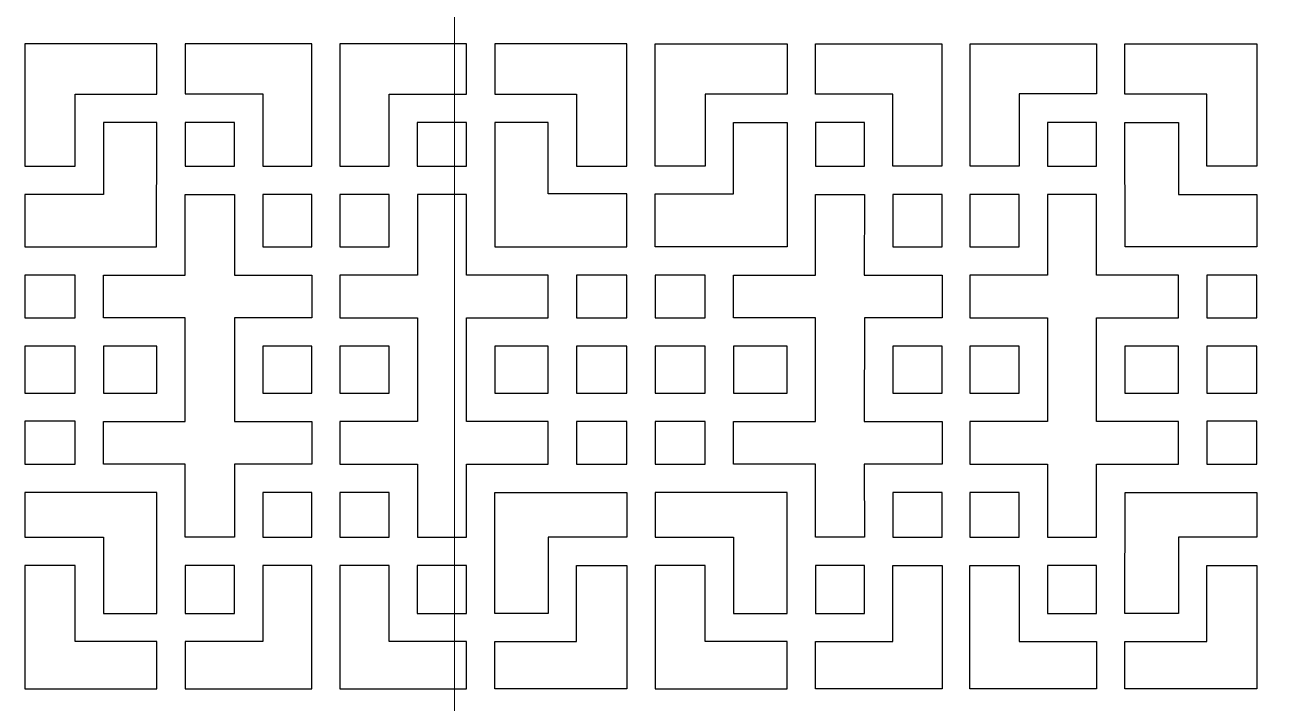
# Model space of a CAD drawing. Header units: centimetres. Extents: x -158 to 158, y -172 to 172.
# Drawn here: x -158.5 to -79.2, y 44.7 to 87.9 of the extents above; entities that cross this region are included whole.
import ezdxf

# ---------------------------------------------------------------- set-up
doc = ezdxf.new("R2010")
doc.units = ezdxf.units.CM
doc.header["$MEASUREMENT"] = 0
doc.layers.add('layer 1', color=7, linetype='Continuous')

msp = doc.modelspace()

# ---------------------------------------------------------------- linework, layer by layer
at = {"layer": 'layer 1', "color": 250, "lineweight": 9}
msp.add_lwpolyline([(-131.15161, -135.35592), (-27.25161, -135.35592), (-27.25161, 139.04408), (-131.15161, 139.04408), (-131.15161, -135.35592)], close=True, dxfattribs=at)
at = {"layer": 'layer 1', "color": 242}
for points in [[(-148.29055, 78.88348), (-145.15805, 78.88348), (-145.15805, 81.67348), (-148.29055, 81.67348), (-148.29055, 78.88348)], [(-133.51805, 78.88348), (-130.38555, 78.88348), (-130.38555, 81.67348), (-133.51805, 81.67348), (-133.51805, 78.88348)], [(-108.17599, 78.88348), (-105.04349, 78.88348), (-105.04349, 81.67348), (-108.17599, 81.67348), (-108.17599, 78.88348)], [(-93.40349, 78.88348), (-90.27099, 78.88348), (-90.27099, 81.67348), (-93.40349, 81.67348), (-93.40349, 78.88348)], [(-143.35805, 73.74849), (-140.22805, 73.74849), (-140.22805, 77.08099), (-143.35805, 77.08099), (-143.35805, 73.74849)], [(-138.44805, 73.74849), (-135.31805, 73.74849), (-135.31805, 77.08099), (-138.44805, 77.08099), (-138.44805, 73.74849)], [(-103.24349, 73.74849), (-100.11349, 73.74849), (-100.11349, 77.08099), (-103.24349, 77.08099), (-103.24349, 73.74849)], [(-98.33349, 73.74849), (-95.20349, 73.74849), (-95.20349, 77.08099), (-98.33349, 77.08099), (-98.33349, 73.74849)], [(-158.49555, 69.23348), (-155.29555, 69.23348), (-155.29555, 71.94848), (-158.49555, 71.94848), (-158.49555, 69.23348)], [(-123.38055, 69.23348), (-120.18055, 69.23348), (-120.18055, 71.94848), (-123.38055, 71.94848), (-123.38055, 69.23348)], [(-118.38099, 69.23348), (-115.18099, 69.23348), (-115.18099, 71.94848), (-118.38099, 71.94848), (-118.38099, 69.23348)], [(-83.26599, 69.23348), (-80.06599, 69.23348), (-80.06599, 71.94848), (-83.26599, 71.94848), (-83.26599, 69.23348)], [(-158.49555, 64.4385), (-155.29555, 64.4385), (-155.29555, 67.43348), (-158.49555, 67.43348), (-158.49555, 64.4385)], [(-153.50055, 64.4435), (-150.09305, 64.4435), (-150.09305, 67.43348), (-153.50055, 67.43348), (-153.50055, 64.4435)], [(-143.35805, 64.43849), (-140.22555, 64.43849), (-140.22555, 67.43599), (-143.35805, 67.43599), (-143.35805, 64.43849)], [(-138.44805, 64.43849), (-135.31805, 64.43849), (-135.31805, 67.43599), (-138.44805, 67.43599), (-138.44805, 64.43849)], [(-128.58305, 64.4435), (-125.17555, 64.4435), (-125.17555, 67.43348), (-128.58305, 67.43348), (-128.58305, 64.4435)], [(-123.38055, 64.4385), (-120.18055, 64.4385), (-120.18055, 67.43348), (-123.38055, 67.43348), (-123.38055, 64.4385)], [(-118.38099, 64.4385), (-115.18099, 64.4385), (-115.18099, 67.43348), (-118.38099, 67.43348), (-118.38099, 64.4385)], [(-113.38599, 64.4435), (-109.97849, 64.4435), (-109.97849, 67.43348), (-113.38599, 67.43348), (-113.38599, 64.4435)], [(-103.24349, 64.43849), (-100.11349, 64.43849), (-100.11349, 67.43599), (-103.24349, 67.43599), (-103.24349, 64.43849)], [(-98.33599, 64.43849), (-95.20349, 64.43849), (-95.20349, 67.43599), (-98.33599, 67.43599), (-98.33599, 64.43849)], [(-88.46849, 64.4435), (-85.06099, 64.4435), (-85.06099, 67.43348), (-88.46849, 67.43348), (-88.46849, 64.4435)], [(-83.26599, 64.4385), (-80.06599, 64.4385), (-80.06599, 67.43348), (-83.26599, 67.43348), (-83.26599, 64.4385)], [(-158.49504, 59.91626), (-155.29716, 59.91626), (-155.29716, 62.64262), (-158.49504, 62.64262), (-158.49504, 59.91626)], [(-123.38055, 59.9185), (-120.18055, 59.9185), (-120.18055, 62.64098), (-123.38055, 62.64098), (-123.38055, 59.9185)], [(-118.38099, 59.9185), (-115.18099, 59.9185), (-115.18099, 62.64098), (-118.38099, 62.64098), (-118.38099, 59.9185)], [(-83.26438, 59.91626), (-80.0665, 59.91626), (-80.0665, 62.64262), (-83.26438, 62.64262), (-83.26438, 59.91626)], [(-143.35805, 55.26348), (-140.22805, 55.26348), (-140.22805, 58.12098), (-143.35805, 58.12098), (-143.35805, 55.26348)], [(-138.44805, 55.26348), (-135.31555, 55.26348), (-135.31555, 58.12098), (-138.44805, 58.12098), (-138.44805, 55.26348)], [(-103.24599, 55.26348), (-100.11349, 55.26348), (-100.11349, 58.12098), (-103.24599, 58.12098), (-103.24599, 55.26348)], [(-98.33349, 55.26348), (-95.20349, 55.26348), (-95.20349, 58.12098), (-98.33349, 58.12098), (-98.33349, 55.26348)], [(-148.29055, 50.41598), (-145.15805, 50.41598), (-145.15805, 53.46348), (-148.29055, 53.46348), (-148.29055, 50.41598)], [(-133.51805, 50.41598), (-130.38555, 50.41598), (-130.38555, 53.46348), (-133.51805, 53.46348), (-133.51805, 50.41598)], [(-108.17599, 50.41598), (-105.04349, 50.41598), (-105.04349, 53.46348), (-108.17599, 53.46348), (-108.17599, 50.41598)], [(-93.40349, 50.41598), (-90.27099, 50.41598), (-90.27099, 53.46348), (-93.40349, 53.46348), (-93.40349, 50.41598)]]:
    msp.add_lwpolyline(points, close=True, dxfattribs=at)
for points, knots in [([(-155.29806, 83.47348), (-155.29806, 83.47348), (-155.29805, 78.88348), (-155.29805, 78.88348), (-155.29805, 78.88348), (-155.29805, 78.88348), (-158.49555, 78.88348), (-158.49555, 78.88348), (-158.49555, 78.88348), (-158.49555, 78.88348), (-158.49555, 86.67348), (-158.49555, 86.67348), (-158.49555, 86.67348), (-158.49555, 86.67348), (-150.09055, 86.67348), (-150.09055, 86.67348), (-150.09055, 86.67348), (-150.09055, 86.67348), (-150.09055, 83.47348), (-150.09055, 83.47348), (-150.09055, 83.47348), (-150.09055, 83.47348), (-155.29806, 83.47348), (-155.29806, 83.47348)], [0, 0, 0, 0, 0.14285714, 0.14285714, 0.14285714, 0.14285714, 0.28571429, 0.28571429, 0.28571429, 0.28571429, 0.42857143, 0.42857143, 0.42857143, 0.42857143, 0.57142857, 0.57142857, 0.57142857, 0.57142857, 0.71428571, 0.71428571, 0.71428571, 0.71428571, 1, 1, 1, 1]), ([(-143.35805, 83.49906), (-143.35805, 83.49906), (-148.29055, 83.49906), (-148.29055, 83.49906), (-148.29055, 83.49906), (-148.29055, 83.49906), (-148.29055, 86.67348), (-148.29055, 86.67348), (-148.29055, 86.67348), (-148.29055, 86.67348), (-140.23305, 86.67348), (-140.23305, 86.67348), (-140.23305, 86.67348), (-140.23305, 86.67348), (-140.23305, 78.88348), (-140.23305, 78.88348), (-140.23305, 78.88348), (-140.23305, 78.88348), (-143.35805, 78.88348), (-143.35805, 78.88348), (-143.35805, 78.88348), (-143.35805, 78.88348), (-143.35805, 83.49906), (-143.35805, 83.49906)], [0, 0, 0, 0, 0.14285714, 0.14285714, 0.14285714, 0.14285714, 0.28571429, 0.28571429, 0.28571429, 0.28571429, 0.42857143, 0.42857143, 0.42857143, 0.42857143, 0.57142857, 0.57142857, 0.57142857, 0.57142857, 0.71428571, 0.71428571, 0.71428571, 0.71428571, 1, 1, 1, 1]), ([(-130.38555, 86.67348), (-130.38555, 86.67348), (-130.38555, 83.47348), (-130.38555, 83.47348), (-130.38555, 83.47348), (-130.38555, 83.47348), (-135.31805, 83.47349), (-135.31805, 83.47349), (-135.31805, 83.47349), (-135.31805, 83.47349), (-135.31805, 78.88348), (-135.31805, 78.88348), (-135.31805, 78.88348), (-135.31805, 78.88348), (-138.44305, 78.88348), (-138.44305, 78.88348), (-138.44305, 78.88348), (-138.44305, 78.88348), (-138.44305, 86.67348), (-138.44305, 86.67348), (-138.44305, 86.67348), (-138.44305, 86.67348), (-130.38555, 86.67348), (-130.38555, 86.67348)], [0, 0, 0, 0, 0.14285714, 0.14285714, 0.14285714, 0.14285714, 0.28571429, 0.28571429, 0.28571429, 0.28571429, 0.42857143, 0.42857143, 0.42857143, 0.42857143, 0.57142857, 0.57142857, 0.57142857, 0.57142857, 0.71428571, 0.71428571, 0.71428571, 0.71428571, 1, 1, 1, 1]), ([(-120.18055, 86.67348), (-120.18055, 86.67348), (-120.18055, 78.88348), (-120.18055, 78.88348), (-120.18055, 78.88348), (-120.18055, 78.88348), (-123.37805, 78.88348), (-123.37805, 78.88348), (-123.37805, 78.88348), (-123.37805, 78.88348), (-123.37805, 83.47348), (-123.37805, 83.47348), (-123.37805, 83.47348), (-123.37805, 83.47348), (-128.58555, 83.47348), (-128.58555, 83.47348), (-128.58555, 83.47348), (-128.58555, 83.47348), (-128.58555, 86.67348), (-128.58555, 86.67348), (-128.58555, 86.67348), (-128.58555, 86.67348), (-120.18055, 86.67348), (-120.18055, 86.67348)], [0, 0, 0, 0, 0.14285714, 0.14285714, 0.14285714, 0.14285714, 0.28571429, 0.28571429, 0.28571429, 0.28571429, 0.42857143, 0.42857143, 0.42857143, 0.42857143, 0.57142857, 0.57142857, 0.57142857, 0.57142857, 0.71428571, 0.71428571, 0.71428571, 0.71428571, 1, 1, 1, 1]), ([(-118.38099, 86.67348), (-118.38099, 86.67348), (-118.38099, 78.88348), (-118.38099, 78.88348), (-118.38099, 78.88348), (-118.38099, 78.88348), (-115.18349, 78.88348), (-115.18349, 78.88348), (-115.18349, 78.88348), (-115.18349, 78.88348), (-115.18349, 83.47348), (-115.18349, 83.47348), (-115.18349, 83.47348), (-115.18349, 83.47348), (-109.97599, 83.47348), (-109.97599, 83.47348), (-109.97599, 83.47348), (-109.97599, 83.47348), (-109.97599, 86.67348), (-109.97599, 86.67348), (-109.97599, 86.67348), (-109.97599, 86.67348), (-118.38099, 86.67348), (-118.38099, 86.67348)], [0, 0, 0, 0, 0.14285714, 0.14285714, 0.14285714, 0.14285714, 0.28571429, 0.28571429, 0.28571429, 0.28571429, 0.42857143, 0.42857143, 0.42857143, 0.42857143, 0.57142857, 0.57142857, 0.57142857, 0.57142857, 0.71428571, 0.71428571, 0.71428571, 0.71428571, 1, 1, 1, 1]), ([(-108.17599, 86.67348), (-108.17599, 86.67348), (-108.17599, 83.47348), (-108.17599, 83.47348), (-108.17599, 83.47348), (-108.17599, 83.47348), (-103.24349, 83.47349), (-103.24349, 83.47349), (-103.24349, 83.47349), (-103.24349, 83.47349), (-103.24349, 78.88348), (-103.24349, 78.88348), (-103.24349, 78.88348), (-103.24349, 78.88348), (-100.11849, 78.88348), (-100.11849, 78.88348), (-100.11849, 78.88348), (-100.11849, 78.88348), (-100.11849, 86.67348), (-100.11849, 86.67348), (-100.11849, 86.67348), (-100.11849, 86.67348), (-108.17599, 86.67348), (-108.17599, 86.67348)], [0, 0, 0, 0, 0.14285714, 0.14285714, 0.14285714, 0.14285714, 0.28571429, 0.28571429, 0.28571429, 0.28571429, 0.42857143, 0.42857143, 0.42857143, 0.42857143, 0.57142857, 0.57142857, 0.57142857, 0.57142857, 0.71428571, 0.71428571, 0.71428571, 0.71428571, 1, 1, 1, 1]), ([(-95.20349, 83.49906), (-95.20349, 83.49906), (-90.27099, 83.49906), (-90.27099, 83.49906), (-90.27099, 83.49906), (-90.27099, 83.49906), (-90.27099, 86.67348), (-90.27099, 86.67348), (-90.27099, 86.67348), (-90.27099, 86.67348), (-98.32849, 86.67348), (-98.32849, 86.67348), (-98.32849, 86.67348), (-98.32849, 86.67348), (-98.32849, 78.88348), (-98.32849, 78.88348), (-98.32849, 78.88348), (-98.32849, 78.88348), (-95.20349, 78.88348), (-95.20349, 78.88348), (-95.20349, 78.88348), (-95.20349, 78.88348), (-95.20349, 83.49906), (-95.20349, 83.49906)], [0, 0, 0, 0, 0.14285714, 0.14285714, 0.14285714, 0.14285714, 0.28571429, 0.28571429, 0.28571429, 0.28571429, 0.42857143, 0.42857143, 0.42857143, 0.42857143, 0.57142857, 0.57142857, 0.57142857, 0.57142857, 0.71428571, 0.71428571, 0.71428571, 0.71428571, 1, 1, 1, 1]), ([(-83.26348, 83.47348), (-83.26348, 83.47348), (-83.26349, 78.88348), (-83.26349, 78.88348), (-83.26349, 78.88348), (-83.26349, 78.88348), (-80.06599, 78.88348), (-80.06599, 78.88348), (-80.06599, 78.88348), (-80.06599, 78.88348), (-80.06599, 86.67348), (-80.06599, 86.67348), (-80.06599, 86.67348), (-80.06599, 86.67348), (-88.47099, 86.67348), (-88.47099, 86.67348), (-88.47099, 86.67348), (-88.47099, 86.67348), (-88.47099, 83.47348), (-88.47099, 83.47348), (-88.47099, 83.47348), (-88.47099, 83.47348), (-83.26348, 83.47348), (-83.26348, 83.47348)], [0, 0, 0, 0, 0.14285714, 0.14285714, 0.14285714, 0.14285714, 0.28571429, 0.28571429, 0.28571429, 0.28571429, 0.42857143, 0.42857143, 0.42857143, 0.42857143, 0.57142857, 0.57142857, 0.57142857, 0.57142857, 0.71428571, 0.71428571, 0.71428571, 0.71428571, 1, 1, 1, 1]), ([(-150.10916, 73.74842), (-150.10916, 73.74842), (-158.49555, 73.74849), (-158.49555, 73.74849), (-158.49555, 73.74849), (-158.49555, 73.74849), (-158.49555, 77.08349), (-158.49555, 77.08349), (-158.49555, 77.08349), (-158.49555, 77.08349), (-153.49555, 77.08303), (-153.49555, 77.08303), (-153.49555, 77.08303), (-153.49555, 77.08303), (-153.49555, 81.67348), (-153.49555, 81.67348), (-153.49555, 81.67348), (-153.49555, 81.67348), (-150.09305, 81.67348), (-150.09305, 81.67348), (-150.09305, 81.67348), (-150.09305, 81.67348), (-150.10916, 73.74842), (-150.10916, 73.74842)], [0, 0, 0, 0, 0.14285714, 0.14285714, 0.14285714, 0.14285714, 0.28571429, 0.28571429, 0.28571429, 0.28571429, 0.42857143, 0.42857143, 0.42857143, 0.42857143, 0.57142857, 0.57142857, 0.57142857, 0.57142857, 0.71428571, 0.71428571, 0.71428571, 0.71428571, 1, 1, 1, 1]), ([(-128.58305, 73.74849), (-128.58305, 73.74849), (-128.58305, 81.67348), (-128.58305, 81.67348), (-128.58305, 81.67348), (-128.58305, 81.67348), (-125.17902, 81.67348), (-125.17902, 81.67348), (-125.17902, 81.67348), (-125.17902, 81.67348), (-125.18055, 77.11723), (-125.18055, 77.11723), (-125.18055, 77.11723), (-125.18055, 77.11723), (-120.18055, 77.11723), (-120.18055, 77.11723), (-120.18055, 77.11723), (-120.18055, 77.11723), (-120.18055, 73.74849), (-120.18055, 73.74849), (-120.18055, 73.74849), (-120.18055, 73.74849), (-128.58305, 73.74849), (-128.58305, 73.74849)], [0, 0, 0, 0, 0.14285714, 0.14285714, 0.14285714, 0.14285714, 0.28571429, 0.28571429, 0.28571429, 0.28571429, 0.42857143, 0.42857143, 0.42857143, 0.42857143, 0.57142857, 0.57142857, 0.57142857, 0.57142857, 0.71428571, 0.71428571, 0.71428571, 0.71428571, 1, 1, 1, 1]), ([(-109.97849, 73.74849), (-109.97849, 73.74849), (-109.97849, 81.67348), (-109.97849, 81.67348), (-109.97849, 81.67348), (-109.97849, 81.67348), (-113.38252, 81.67348), (-113.38252, 81.67348), (-113.38252, 81.67348), (-113.38252, 81.67348), (-113.38099, 77.11723), (-113.38099, 77.11723), (-113.38099, 77.11723), (-113.38099, 77.11723), (-118.38099, 77.11723), (-118.38099, 77.11723), (-118.38099, 77.11723), (-118.38099, 77.11723), (-118.38099, 73.74849), (-118.38099, 73.74849), (-118.38099, 73.74849), (-118.38099, 73.74849), (-109.97849, 73.74849), (-109.97849, 73.74849)], [0, 0, 0, 0, 0.14285714, 0.14285714, 0.14285714, 0.14285714, 0.28571429, 0.28571429, 0.28571429, 0.28571429, 0.42857143, 0.42857143, 0.42857143, 0.42857143, 0.57142857, 0.57142857, 0.57142857, 0.57142857, 0.71428571, 0.71428571, 0.71428571, 0.71428571, 1, 1, 1, 1]), ([(-88.45238, 73.74842), (-88.45238, 73.74842), (-80.06599, 73.74849), (-80.06599, 73.74849), (-80.06599, 73.74849), (-80.06599, 73.74849), (-80.06599, 77.08349), (-80.06599, 77.08349), (-80.06599, 77.08349), (-80.06599, 77.08349), (-85.06599, 77.08303), (-85.06599, 77.08303), (-85.06599, 77.08303), (-85.06599, 77.08303), (-85.06599, 81.67348), (-85.06599, 81.67348), (-85.06599, 81.67348), (-85.06599, 81.67348), (-88.46849, 81.67348), (-88.46849, 81.67348), (-88.46849, 81.67348), (-88.46849, 81.67348), (-88.45238, 73.74842), (-88.45238, 73.74842)], [0, 0, 0, 0, 0.14285714, 0.14285714, 0.14285714, 0.14285714, 0.28571429, 0.28571429, 0.28571429, 0.28571429, 0.42857143, 0.42857143, 0.42857143, 0.42857143, 0.57142857, 0.57142857, 0.57142857, 0.57142857, 0.71428571, 0.71428571, 0.71428571, 0.71428571, 1, 1, 1, 1]), ([(-148.29054, 69.23348), (-148.29054, 69.23348), (-148.29055, 62.6385), (-148.29055, 62.6385), (-148.29055, 62.6385), (-148.29055, 62.6385), (-153.49555, 62.63849), (-153.49555, 62.63849), (-153.49555, 62.63849), (-153.49555, 62.63849), (-153.49555, 59.91849), (-153.49555, 59.91849), (-153.49555, 59.91849), (-153.49555, 59.91849), (-148.29055, 59.91849), (-148.29055, 59.91849), (-148.29055, 59.91849), (-148.29055, 59.91849), (-148.29055, 55.25848), (-148.29055, 55.25848), (-148.29055, 55.25848), (-148.29055, 55.25848), (-145.16305, 55.25848), (-145.16305, 55.25848), (-145.16305, 55.25848), (-145.16305, 55.25848), (-145.16305, 59.92097), (-145.16305, 59.92097), (-145.16305, 59.92097), (-145.16305, 59.92097), (-140.22805, 59.91849), (-140.22805, 59.91849), (-140.22805, 59.91849), (-140.22805, 59.91849), (-140.22805, 62.63849), (-140.22805, 62.63849), (-140.22805, 62.63849), (-140.22805, 62.63849), (-145.16305, 62.63849), (-145.16305, 62.63849), (-145.16305, 62.63849), (-145.16305, 62.63849), (-145.16305, 69.23347), (-145.16305, 69.23347), (-145.16305, 69.23347), (-145.16305, 69.23347), (-140.22805, 69.23348), (-140.22805, 69.23348), (-140.22805, 69.23348), (-140.22805, 69.23348), (-140.22805, 71.94599), (-140.22805, 71.94599), (-140.22805, 71.94599), (-140.22805, 71.94599), (-145.16305, 71.94598), (-145.16305, 71.94598), (-145.16305, 71.94598), (-145.16305, 71.94598), (-145.16305, 77.08349), (-145.16305, 77.08349), (-145.16305, 77.08349), (-145.16305, 77.08349), (-148.29055, 77.08349), (-148.29055, 77.08349), (-148.29055, 77.08349), (-148.29055, 77.08349), (-148.29055, 71.94599), (-148.29055, 71.94599), (-148.29055, 71.94599), (-148.29055, 71.94599), (-153.49555, 71.94599), (-153.49555, 71.94599), (-153.49555, 71.94599), (-153.49555, 71.94599), (-153.49555, 69.23348), (-153.49555, 69.23348), (-153.49555, 69.23348), (-153.49555, 69.23348), (-148.29054, 69.23348), (-148.29054, 69.23348)], [0, 0, 0, 0, 0.04761905, 0.04761905, 0.04761905, 0.04761905, 0.0952381, 0.0952381, 0.0952381, 0.0952381, 0.14285714, 0.14285714, 0.14285714, 0.14285714, 0.19047619, 0.19047619, 0.19047619, 0.19047619, 0.23809524, 0.23809524, 0.23809524, 0.23809524, 0.28571429, 0.28571429, 0.28571429, 0.28571429, 0.33333333, 0.33333333, 0.33333333, 0.33333333, 0.38095238, 0.38095238, 0.38095238, 0.38095238, 0.42857143, 0.42857143, 0.42857143, 0.42857143, 0.47619048, 0.47619048, 0.47619048, 0.47619048, 0.52380952, 0.52380952, 0.52380952, 0.52380952, 0.57142857, 0.57142857, 0.57142857, 0.57142857, 0.61904762, 0.61904762, 0.61904762, 0.61904762, 0.66666667, 0.66666667, 0.66666667, 0.66666667, 0.71428571, 0.71428571, 0.71428571, 0.71428571, 0.76190476, 0.76190476, 0.76190476, 0.76190476, 0.80952381, 0.80952381, 0.80952381, 0.80952381, 0.85714286, 0.85714286, 0.85714286, 0.85714286, 0.9047619, 0.9047619, 0.9047619, 0.9047619, 1, 1, 1, 1]), ([(-133.50057, 62.63849), (-133.50057, 62.63849), (-133.51305, 69.23349), (-133.51305, 69.23349), (-133.51305, 69.23349), (-133.51305, 69.23349), (-138.44805, 69.23348), (-138.44805, 69.23348), (-138.44805, 69.23348), (-138.44805, 69.23348), (-138.44805, 71.94599), (-138.44805, 71.94599), (-138.44805, 71.94599), (-138.44805, 71.94599), (-133.50058, 71.94599), (-133.50058, 71.94599), (-133.50058, 71.94599), (-133.50058, 71.94599), (-133.51305, 77.08349), (-133.51305, 77.08349), (-133.51305, 77.08349), (-133.51305, 77.08349), (-130.38555, 77.08349), (-130.38555, 77.08349), (-130.38555, 77.08349), (-130.38555, 77.08349), (-130.38555, 71.94599), (-130.38555, 71.94599), (-130.38555, 71.94599), (-130.38555, 71.94599), (-125.18055, 71.94599), (-125.18055, 71.94599), (-125.18055, 71.94599), (-125.18055, 71.94599), (-125.18055, 69.23348), (-125.18055, 69.23348), (-125.18055, 69.23348), (-125.18055, 69.23348), (-130.38555, 69.23349), (-130.38555, 69.23349), (-130.38555, 69.23349), (-130.38555, 69.23349), (-130.38555, 62.63848), (-130.38555, 62.63848), (-130.38555, 62.63848), (-130.38555, 62.63848), (-125.18055, 62.63849), (-125.18055, 62.63849), (-125.18055, 62.63849), (-125.18055, 62.63849), (-125.18055, 59.91849), (-125.18055, 59.91849), (-125.18055, 59.91849), (-125.18055, 59.91849), (-130.38555, 59.92098), (-130.38555, 59.92098), (-130.38555, 59.92098), (-130.38555, 59.92098), (-130.38555, 55.25848), (-130.38555, 55.25848), (-130.38555, 55.25848), (-130.38555, 55.25848), (-133.51305, 55.25848), (-133.51305, 55.25848), (-133.51305, 55.25848), (-133.51305, 55.25848), (-133.50058, 59.91849), (-133.50058, 59.91849), (-133.50058, 59.91849), (-133.50058, 59.91849), (-138.44805, 59.91849), (-138.44805, 59.91849), (-138.44805, 59.91849), (-138.44805, 59.91849), (-138.44805, 62.63849), (-138.44805, 62.63849), (-138.44805, 62.63849), (-138.44805, 62.63849), (-133.50057, 62.63849), (-133.50057, 62.63849)], [0, 0, 0, 0, 0.04761905, 0.04761905, 0.04761905, 0.04761905, 0.0952381, 0.0952381, 0.0952381, 0.0952381, 0.14285714, 0.14285714, 0.14285714, 0.14285714, 0.19047619, 0.19047619, 0.19047619, 0.19047619, 0.23809524, 0.23809524, 0.23809524, 0.23809524, 0.28571429, 0.28571429, 0.28571429, 0.28571429, 0.33333333, 0.33333333, 0.33333333, 0.33333333, 0.38095238, 0.38095238, 0.38095238, 0.38095238, 0.42857143, 0.42857143, 0.42857143, 0.42857143, 0.47619048, 0.47619048, 0.47619048, 0.47619048, 0.52380952, 0.52380952, 0.52380952, 0.52380952, 0.57142857, 0.57142857, 0.57142857, 0.57142857, 0.61904762, 0.61904762, 0.61904762, 0.61904762, 0.66666667, 0.66666667, 0.66666667, 0.66666667, 0.71428571, 0.71428571, 0.71428571, 0.71428571, 0.76190476, 0.76190476, 0.76190476, 0.76190476, 0.80952381, 0.80952381, 0.80952381, 0.80952381, 0.85714286, 0.85714286, 0.85714286, 0.85714286, 0.9047619, 0.9047619, 0.9047619, 0.9047619, 1, 1, 1, 1]), ([(-105.06097, 62.63849), (-105.06097, 62.63849), (-105.04849, 69.23349), (-105.04849, 69.23349), (-105.04849, 69.23349), (-105.04849, 69.23349), (-100.11349, 69.23348), (-100.11349, 69.23348), (-100.11349, 69.23348), (-100.11349, 69.23348), (-100.11349, 71.94599), (-100.11349, 71.94599), (-100.11349, 71.94599), (-100.11349, 71.94599), (-105.06096, 71.94599), (-105.06096, 71.94599), (-105.06096, 71.94599), (-105.06096, 71.94599), (-105.04849, 77.08349), (-105.04849, 77.08349), (-105.04849, 77.08349), (-105.04849, 77.08349), (-108.17599, 77.08349), (-108.17599, 77.08349), (-108.17599, 77.08349), (-108.17599, 77.08349), (-108.17599, 71.94599), (-108.17599, 71.94599), (-108.17599, 71.94599), (-108.17599, 71.94599), (-113.38099, 71.94599), (-113.38099, 71.94599), (-113.38099, 71.94599), (-113.38099, 71.94599), (-113.38099, 69.23348), (-113.38099, 69.23348), (-113.38099, 69.23348), (-113.38099, 69.23348), (-108.17599, 69.23349), (-108.17599, 69.23349), (-108.17599, 69.23349), (-108.17599, 69.23349), (-108.17599, 62.63848), (-108.17599, 62.63848), (-108.17599, 62.63848), (-108.17599, 62.63848), (-113.38099, 62.63849), (-113.38099, 62.63849), (-113.38099, 62.63849), (-113.38099, 62.63849), (-113.38099, 59.91849), (-113.38099, 59.91849), (-113.38099, 59.91849), (-113.38099, 59.91849), (-108.17599, 59.92098), (-108.17599, 59.92098), (-108.17599, 59.92098), (-108.17599, 59.92098), (-108.17599, 55.25848), (-108.17599, 55.25848), (-108.17599, 55.25848), (-108.17599, 55.25848), (-105.04849, 55.25848), (-105.04849, 55.25848), (-105.04849, 55.25848), (-105.04849, 55.25848), (-105.06096, 59.91849), (-105.06096, 59.91849), (-105.06096, 59.91849), (-105.06096, 59.91849), (-100.11349, 59.91849), (-100.11349, 59.91849), (-100.11349, 59.91849), (-100.11349, 59.91849), (-100.11349, 62.63849), (-100.11349, 62.63849), (-100.11349, 62.63849), (-100.11349, 62.63849), (-105.06097, 62.63849), (-105.06097, 62.63849)], [0, 0, 0, 0, 0.04761905, 0.04761905, 0.04761905, 0.04761905, 0.0952381, 0.0952381, 0.0952381, 0.0952381, 0.14285714, 0.14285714, 0.14285714, 0.14285714, 0.19047619, 0.19047619, 0.19047619, 0.19047619, 0.23809524, 0.23809524, 0.23809524, 0.23809524, 0.28571429, 0.28571429, 0.28571429, 0.28571429, 0.33333333, 0.33333333, 0.33333333, 0.33333333, 0.38095238, 0.38095238, 0.38095238, 0.38095238, 0.42857143, 0.42857143, 0.42857143, 0.42857143, 0.47619048, 0.47619048, 0.47619048, 0.47619048, 0.52380952, 0.52380952, 0.52380952, 0.52380952, 0.57142857, 0.57142857, 0.57142857, 0.57142857, 0.61904762, 0.61904762, 0.61904762, 0.61904762, 0.66666667, 0.66666667, 0.66666667, 0.66666667, 0.71428571, 0.71428571, 0.71428571, 0.71428571, 0.76190476, 0.76190476, 0.76190476, 0.76190476, 0.80952381, 0.80952381, 0.80952381, 0.80952381, 0.85714286, 0.85714286, 0.85714286, 0.85714286, 0.9047619, 0.9047619, 0.9047619, 0.9047619, 1, 1, 1, 1]), ([(-90.271, 69.23348), (-90.271, 69.23348), (-90.27099, 62.6385), (-90.27099, 62.6385), (-90.27099, 62.6385), (-90.27099, 62.6385), (-85.06599, 62.63849), (-85.06599, 62.63849), (-85.06599, 62.63849), (-85.06599, 62.63849), (-85.06599, 59.91849), (-85.06599, 59.91849), (-85.06599, 59.91849), (-85.06599, 59.91849), (-90.27099, 59.91849), (-90.27099, 59.91849), (-90.27099, 59.91849), (-90.27099, 59.91849), (-90.27099, 55.25848), (-90.27099, 55.25848), (-90.27099, 55.25848), (-90.27099, 55.25848), (-93.39849, 55.25848), (-93.39849, 55.25848), (-93.39849, 55.25848), (-93.39849, 55.25848), (-93.39849, 59.92097), (-93.39849, 59.92097), (-93.39849, 59.92097), (-93.39849, 59.92097), (-98.33349, 59.91849), (-98.33349, 59.91849), (-98.33349, 59.91849), (-98.33349, 59.91849), (-98.33349, 62.63849), (-98.33349, 62.63849), (-98.33349, 62.63849), (-98.33349, 62.63849), (-93.39849, 62.63849), (-93.39849, 62.63849), (-93.39849, 62.63849), (-93.39849, 62.63849), (-93.39849, 69.23347), (-93.39849, 69.23347), (-93.39849, 69.23347), (-93.39849, 69.23347), (-98.33349, 69.23348), (-98.33349, 69.23348), (-98.33349, 69.23348), (-98.33349, 69.23348), (-98.33349, 71.94599), (-98.33349, 71.94599), (-98.33349, 71.94599), (-98.33349, 71.94599), (-93.39849, 71.94598), (-93.39849, 71.94598), (-93.39849, 71.94598), (-93.39849, 71.94598), (-93.39849, 77.08349), (-93.39849, 77.08349), (-93.39849, 77.08349), (-93.39849, 77.08349), (-90.27099, 77.08349), (-90.27099, 77.08349), (-90.27099, 77.08349), (-90.27099, 77.08349), (-90.27099, 71.94599), (-90.27099, 71.94599), (-90.27099, 71.94599), (-90.27099, 71.94599), (-85.06599, 71.94599), (-85.06599, 71.94599), (-85.06599, 71.94599), (-85.06599, 71.94599), (-85.06599, 69.23348), (-85.06599, 69.23348), (-85.06599, 69.23348), (-85.06599, 69.23348), (-90.271, 69.23348), (-90.271, 69.23348)], [0, 0, 0, 0, 0.04761905, 0.04761905, 0.04761905, 0.04761905, 0.0952381, 0.0952381, 0.0952381, 0.0952381, 0.14285714, 0.14285714, 0.14285714, 0.14285714, 0.19047619, 0.19047619, 0.19047619, 0.19047619, 0.23809524, 0.23809524, 0.23809524, 0.23809524, 0.28571429, 0.28571429, 0.28571429, 0.28571429, 0.33333333, 0.33333333, 0.33333333, 0.33333333, 0.38095238, 0.38095238, 0.38095238, 0.38095238, 0.42857143, 0.42857143, 0.42857143, 0.42857143, 0.47619048, 0.47619048, 0.47619048, 0.47619048, 0.52380952, 0.52380952, 0.52380952, 0.52380952, 0.57142857, 0.57142857, 0.57142857, 0.57142857, 0.61904762, 0.61904762, 0.61904762, 0.61904762, 0.66666667, 0.66666667, 0.66666667, 0.66666667, 0.71428571, 0.71428571, 0.71428571, 0.71428571, 0.76190476, 0.76190476, 0.76190476, 0.76190476, 0.80952381, 0.80952381, 0.80952381, 0.80952381, 0.85714286, 0.85714286, 0.85714286, 0.85714286, 0.9047619, 0.9047619, 0.9047619, 0.9047619, 1, 1, 1, 1]), ([(-153.49555, 55.26348), (-153.49555, 55.26348), (-158.49555, 55.26226), (-158.49555, 55.26226), (-158.49555, 55.26226), (-158.49555, 55.26226), (-158.49555, 58.11848), (-158.49555, 58.11848), (-158.49555, 58.11848), (-158.49555, 58.11848), (-150.09845, 58.11848), (-150.09845, 58.11848), (-150.09845, 58.11848), (-150.09845, 58.11848), (-150.09305, 50.41598), (-150.09305, 50.41598), (-150.09305, 50.41598), (-150.09305, 50.41598), (-153.49555, 50.41598), (-153.49555, 50.41598), (-153.49555, 50.41598), (-153.49555, 50.41598), (-153.49555, 55.26348), (-153.49555, 55.26348)], [0, 0, 0, 0, 0.14285714, 0.14285714, 0.14285714, 0.14285714, 0.28571429, 0.28571429, 0.28571429, 0.28571429, 0.42857143, 0.42857143, 0.42857143, 0.42857143, 0.57142857, 0.57142857, 0.57142857, 0.57142857, 0.71428571, 0.71428571, 0.71428571, 0.71428571, 1, 1, 1, 1]), ([(-125.18055, 55.26348), (-125.18055, 55.26348), (-120.18055, 55.25848), (-120.18055, 55.25848), (-120.18055, 55.25848), (-120.18055, 55.25848), (-120.18055, 58.11848), (-120.18055, 58.11848), (-120.18055, 58.11848), (-120.18055, 58.11848), (-128.58305, 58.11848), (-128.58305, 58.11848), (-128.58305, 58.11848), (-128.58305, 58.11848), (-128.58305, 50.41598), (-128.58305, 50.41598), (-128.58305, 50.41598), (-128.58305, 50.41598), (-125.18055, 50.41598), (-125.18055, 50.41598), (-125.18055, 50.41598), (-125.18055, 50.41598), (-125.18055, 55.26348), (-125.18055, 55.26348)], [0, 0, 0, 0, 0.14285714, 0.14285714, 0.14285714, 0.14285714, 0.28571429, 0.28571429, 0.28571429, 0.28571429, 0.42857143, 0.42857143, 0.42857143, 0.42857143, 0.57142857, 0.57142857, 0.57142857, 0.57142857, 0.71428571, 0.71428571, 0.71428571, 0.71428571, 1, 1, 1, 1]), ([(-113.38099, 55.26348), (-113.38099, 55.26348), (-118.38099, 55.25848), (-118.38099, 55.25848), (-118.38099, 55.25848), (-118.38099, 55.25848), (-118.38099, 58.11848), (-118.38099, 58.11848), (-118.38099, 58.11848), (-118.38099, 58.11848), (-109.97849, 58.11848), (-109.97849, 58.11848), (-109.97849, 58.11848), (-109.97849, 58.11848), (-109.97849, 50.41598), (-109.97849, 50.41598), (-109.97849, 50.41598), (-109.97849, 50.41598), (-113.38099, 50.41598), (-113.38099, 50.41598), (-113.38099, 50.41598), (-113.38099, 50.41598), (-113.38099, 55.26348), (-113.38099, 55.26348)], [0, 0, 0, 0, 0.14285714, 0.14285714, 0.14285714, 0.14285714, 0.28571429, 0.28571429, 0.28571429, 0.28571429, 0.42857143, 0.42857143, 0.42857143, 0.42857143, 0.57142857, 0.57142857, 0.57142857, 0.57142857, 0.71428571, 0.71428571, 0.71428571, 0.71428571, 1, 1, 1, 1]), ([(-85.06599, 55.26348), (-85.06599, 55.26348), (-80.06599, 55.26226), (-80.06599, 55.26226), (-80.06599, 55.26226), (-80.06599, 55.26226), (-80.06599, 58.11848), (-80.06599, 58.11848), (-80.06599, 58.11848), (-80.06599, 58.11848), (-88.46309, 58.11848), (-88.46309, 58.11848), (-88.46309, 58.11848), (-88.46309, 58.11848), (-88.46849, 50.41598), (-88.46849, 50.41598), (-88.46849, 50.41598), (-88.46849, 50.41598), (-85.06599, 50.41598), (-85.06599, 50.41598), (-85.06599, 50.41598), (-85.06599, 50.41598), (-85.06599, 55.26348), (-85.06599, 55.26348)], [0, 0, 0, 0, 0.14285714, 0.14285714, 0.14285714, 0.14285714, 0.28571429, 0.28571429, 0.28571429, 0.28571429, 0.42857143, 0.42857143, 0.42857143, 0.42857143, 0.57142857, 0.57142857, 0.57142857, 0.57142857, 0.71428571, 0.71428571, 0.71428571, 0.71428571, 1, 1, 1, 1]), ([(-158.49555, 53.46098), (-158.49555, 53.46098), (-155.29555, 53.46098), (-155.29555, 53.46098), (-155.29555, 53.46098), (-155.29555, 53.46098), (-155.29804, 48.61598), (-155.29804, 48.61598), (-155.29804, 48.61598), (-155.29804, 48.61598), (-150.09305, 48.61598), (-150.09305, 48.61598), (-150.09305, 48.61598), (-150.09305, 48.61598), (-150.09305, 45.60598), (-150.09305, 45.60598), (-150.09305, 45.60598), (-150.09305, 45.60598), (-158.49555, 45.60598), (-158.49555, 45.60598), (-158.49555, 45.60598), (-158.49555, 45.60598), (-158.49555, 53.46098), (-158.49555, 53.46098)], [0, 0, 0, 0, 0.14285714, 0.14285714, 0.14285714, 0.14285714, 0.28571429, 0.28571429, 0.28571429, 0.28571429, 0.42857143, 0.42857143, 0.42857143, 0.42857143, 0.57142857, 0.57142857, 0.57142857, 0.57142857, 0.71428571, 0.71428571, 0.71428571, 0.71428571, 1, 1, 1, 1]), ([(-143.35805, 48.61598), (-143.35805, 48.61598), (-143.35805, 53.46098), (-143.35805, 53.46098), (-143.35805, 53.46098), (-143.35805, 53.46098), (-140.22805, 53.46098), (-140.22805, 53.46098), (-140.22805, 53.46098), (-140.22805, 53.46098), (-140.22805, 45.60598), (-140.22805, 45.60598), (-140.22805, 45.60598), (-140.22805, 45.60598), (-148.29055, 45.60598), (-148.29055, 45.60598), (-148.29055, 45.60598), (-148.29055, 45.60598), (-148.29055, 48.61598), (-148.29055, 48.61598), (-148.29055, 48.61598), (-148.29055, 48.61598), (-143.35805, 48.61598), (-143.35805, 48.61598)], [0, 0, 0, 0, 0.14285714, 0.14285714, 0.14285714, 0.14285714, 0.28571429, 0.28571429, 0.28571429, 0.28571429, 0.42857143, 0.42857143, 0.42857143, 0.42857143, 0.57142857, 0.57142857, 0.57142857, 0.57142857, 0.71428571, 0.71428571, 0.71428571, 0.71428571, 1, 1, 1, 1]), ([(-138.44805, 45.60598), (-138.44805, 45.60598), (-138.44805, 53.46098), (-138.44805, 53.46098), (-138.44805, 53.46098), (-138.44805, 53.46098), (-135.31554, 53.46098), (-135.31554, 53.46098), (-135.31554, 53.46098), (-135.31554, 53.46098), (-135.31805, 48.61598), (-135.31805, 48.61598), (-135.31805, 48.61598), (-135.31805, 48.61598), (-130.38555, 48.61598), (-130.38555, 48.61598), (-130.38555, 48.61598), (-130.38555, 48.61598), (-130.38555, 45.60598), (-130.38555, 45.60598), (-130.38555, 45.60598), (-130.38555, 45.60598), (-138.44805, 45.60598), (-138.44805, 45.60598)], [0, 0, 0, 0, 0.14285714, 0.14285714, 0.14285714, 0.14285714, 0.28571429, 0.28571429, 0.28571429, 0.28571429, 0.42857143, 0.42857143, 0.42857143, 0.42857143, 0.57142857, 0.57142857, 0.57142857, 0.57142857, 0.71428571, 0.71428571, 0.71428571, 0.71428571, 1, 1, 1, 1]), ([(-120.18055, 45.60598), (-120.18055, 45.60598), (-120.18055, 53.46098), (-120.18055, 53.46098), (-120.18055, 53.46098), (-120.18055, 53.46098), (-123.38055, 53.46098), (-123.38055, 53.46098), (-123.38055, 53.46098), (-123.38055, 53.46098), (-123.37805, 48.61598), (-123.37805, 48.61598), (-123.37805, 48.61598), (-123.37805, 48.61598), (-128.58305, 48.61598), (-128.58305, 48.61598), (-128.58305, 48.61598), (-128.58305, 48.61598), (-128.58305, 45.60598), (-128.58305, 45.60598), (-128.58305, 45.60598), (-128.58305, 45.60598), (-120.18055, 45.60598), (-120.18055, 45.60598)], [0, 0, 0, 0, 0.14285714, 0.14285714, 0.14285714, 0.14285714, 0.28571429, 0.28571429, 0.28571429, 0.28571429, 0.42857143, 0.42857143, 0.42857143, 0.42857143, 0.57142857, 0.57142857, 0.57142857, 0.57142857, 0.71428571, 0.71428571, 0.71428571, 0.71428571, 1, 1, 1, 1]), ([(-118.38099, 45.60598), (-118.38099, 45.60598), (-118.38099, 53.46098), (-118.38099, 53.46098), (-118.38099, 53.46098), (-118.38099, 53.46098), (-115.18099, 53.46098), (-115.18099, 53.46098), (-115.18099, 53.46098), (-115.18099, 53.46098), (-115.18349, 48.61598), (-115.18349, 48.61598), (-115.18349, 48.61598), (-115.18349, 48.61598), (-109.97849, 48.61598), (-109.97849, 48.61598), (-109.97849, 48.61598), (-109.97849, 48.61598), (-109.97849, 45.60598), (-109.97849, 45.60598), (-109.97849, 45.60598), (-109.97849, 45.60598), (-118.38099, 45.60598), (-118.38099, 45.60598)], [0, 0, 0, 0, 0.14285714, 0.14285714, 0.14285714, 0.14285714, 0.28571429, 0.28571429, 0.28571429, 0.28571429, 0.42857143, 0.42857143, 0.42857143, 0.42857143, 0.57142857, 0.57142857, 0.57142857, 0.57142857, 0.71428571, 0.71428571, 0.71428571, 0.71428571, 1, 1, 1, 1]), ([(-100.11349, 45.60598), (-100.11349, 45.60598), (-100.11349, 53.46098), (-100.11349, 53.46098), (-100.11349, 53.46098), (-100.11349, 53.46098), (-103.246, 53.46098), (-103.246, 53.46098), (-103.246, 53.46098), (-103.246, 53.46098), (-103.24349, 48.61598), (-103.24349, 48.61598), (-103.24349, 48.61598), (-103.24349, 48.61598), (-108.17599, 48.61598), (-108.17599, 48.61598), (-108.17599, 48.61598), (-108.17599, 48.61598), (-108.17599, 45.60598), (-108.17599, 45.60598), (-108.17599, 45.60598), (-108.17599, 45.60598), (-100.11349, 45.60598), (-100.11349, 45.60598)], [0, 0, 0, 0, 0.14285714, 0.14285714, 0.14285714, 0.14285714, 0.28571429, 0.28571429, 0.28571429, 0.28571429, 0.42857143, 0.42857143, 0.42857143, 0.42857143, 0.57142857, 0.57142857, 0.57142857, 0.57142857, 0.71428571, 0.71428571, 0.71428571, 0.71428571, 1, 1, 1, 1]), ([(-95.20349, 48.61598), (-95.20349, 48.61598), (-95.20349, 53.46098), (-95.20349, 53.46098), (-95.20349, 53.46098), (-95.20349, 53.46098), (-98.33349, 53.46098), (-98.33349, 53.46098), (-98.33349, 53.46098), (-98.33349, 53.46098), (-98.33349, 45.60598), (-98.33349, 45.60598), (-98.33349, 45.60598), (-98.33349, 45.60598), (-90.27099, 45.60598), (-90.27099, 45.60598), (-90.27099, 45.60598), (-90.27099, 45.60598), (-90.27099, 48.61598), (-90.27099, 48.61598), (-90.27099, 48.61598), (-90.27099, 48.61598), (-95.20349, 48.61598), (-95.20349, 48.61598)], [0, 0, 0, 0, 0.14285714, 0.14285714, 0.14285714, 0.14285714, 0.28571429, 0.28571429, 0.28571429, 0.28571429, 0.42857143, 0.42857143, 0.42857143, 0.42857143, 0.57142857, 0.57142857, 0.57142857, 0.57142857, 0.71428571, 0.71428571, 0.71428571, 0.71428571, 1, 1, 1, 1]), ([(-80.06599, 53.46098), (-80.06599, 53.46098), (-83.26599, 53.46098), (-83.26599, 53.46098), (-83.26599, 53.46098), (-83.26599, 53.46098), (-83.2635, 48.61598), (-83.2635, 48.61598), (-83.2635, 48.61598), (-83.2635, 48.61598), (-88.46849, 48.61598), (-88.46849, 48.61598), (-88.46849, 48.61598), (-88.46849, 48.61598), (-88.46849, 45.60598), (-88.46849, 45.60598), (-88.46849, 45.60598), (-88.46849, 45.60598), (-80.06599, 45.60598), (-80.06599, 45.60598), (-80.06599, 45.60598), (-80.06599, 45.60598), (-80.06599, 53.46098), (-80.06599, 53.46098)], [0, 0, 0, 0, 0.14285714, 0.14285714, 0.14285714, 0.14285714, 0.28571429, 0.28571429, 0.28571429, 0.28571429, 0.42857143, 0.42857143, 0.42857143, 0.42857143, 0.57142857, 0.57142857, 0.57142857, 0.57142857, 0.71428571, 0.71428571, 0.71428571, 0.71428571, 1, 1, 1, 1])]:
    msp.add_open_spline(points, degree=3, knots=knots, dxfattribs=at)

doc.saveas('drawing.dxf')
